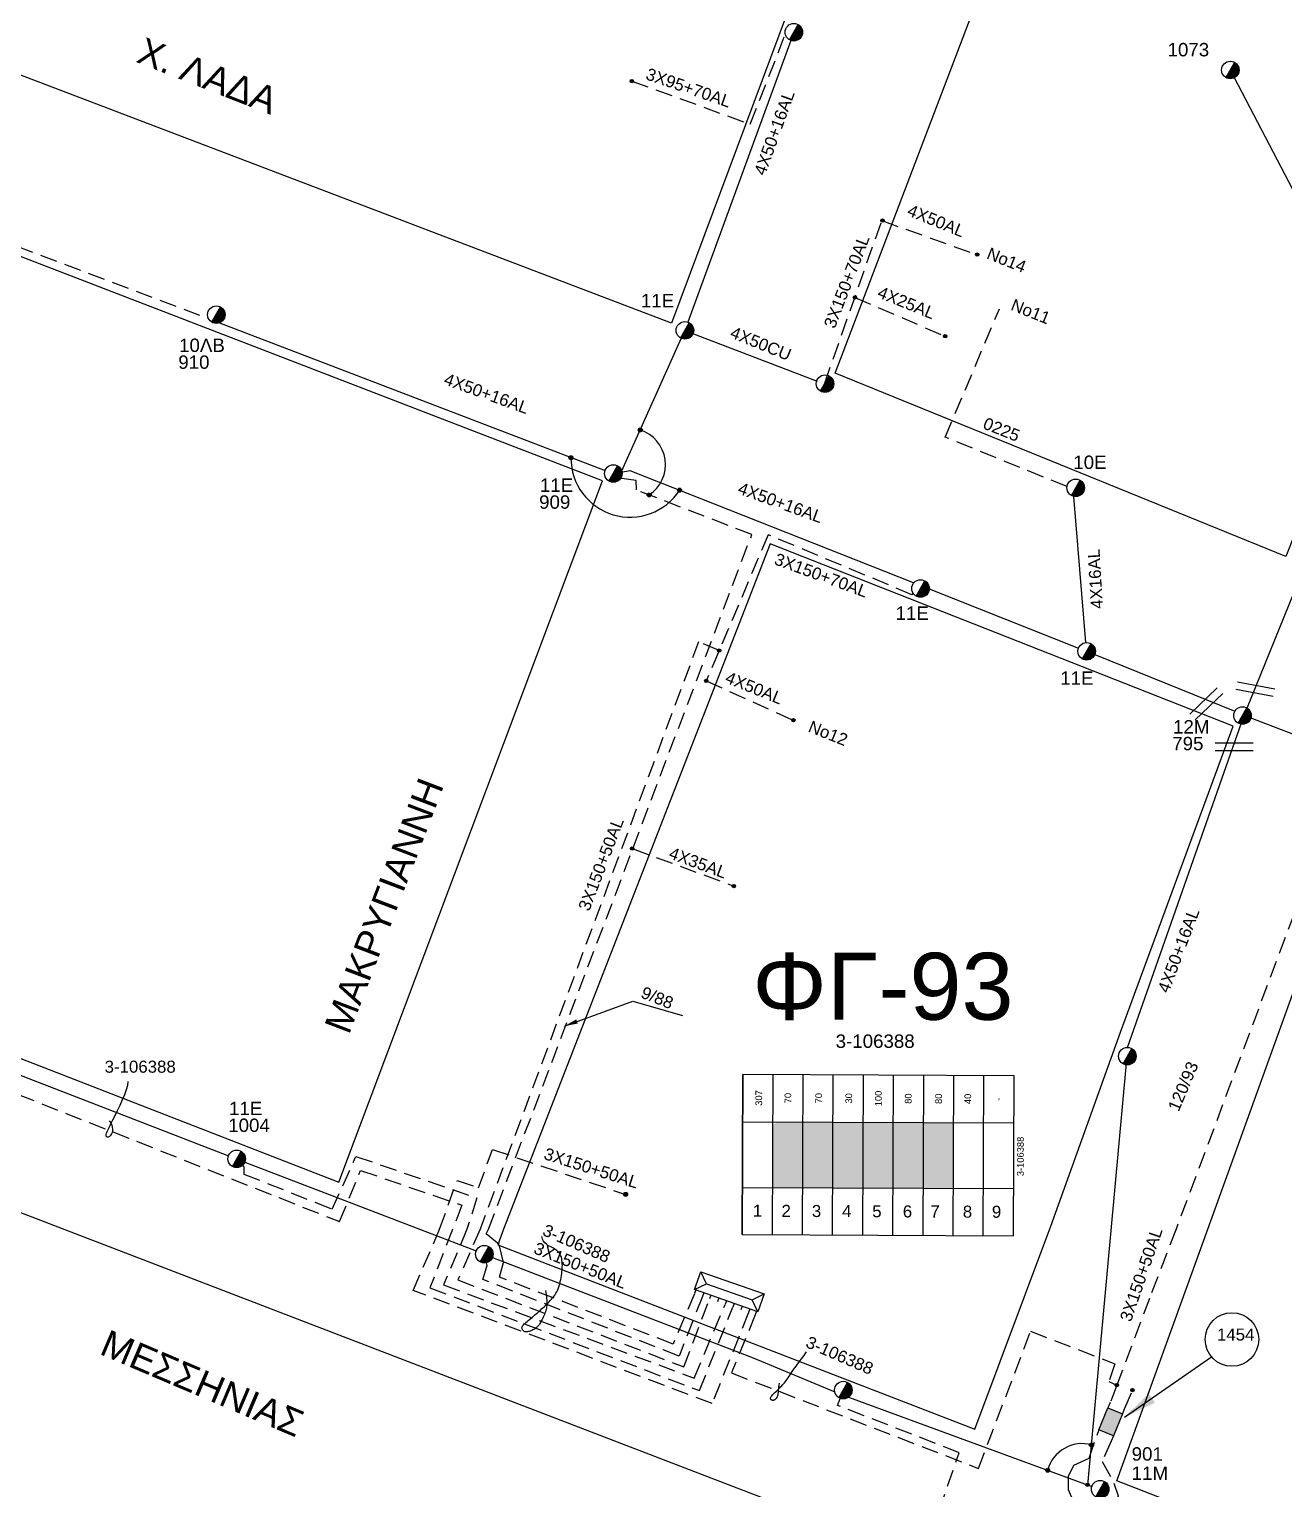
# Model space of a CAD drawing. Header units: millimetres. Extents: x 751 to 1825, y 358 to 872.
# Drawn here: x 1591.4 to 1685.1, y 596.1 to 705.1 of the extents above; entities that cross this region are included whole.
import ezdxf
from ezdxf.enums import TextEntityAlignment as Align

# ---------------------------------------------------------------- set-up
doc = ezdxf.new("R2010")
doc.units = ezdxf.units.MM
doc.linetypes.add('DASHED', pattern=[19.05, 12.7, -6.35])
for name, color, linetype in [('Link Box 4 Διευθύνσεων', 7, 'Continuous'), ('Άγνωστα', 7, 'Continuous'), ('Ασφαλειοκιβώτια Χ.Τ 9 αναχωρήσεων', 7, 'Continuous'), ('Γέφυρες Εναέριου Δικτύου', 7, 'Continuous'), ('Γυμνά εναέρια ΧΤ (3Φ)   4x35AL', 7, 'Continuous'), ('Γυμνά εναέρια ΧΤ (3Φ)   4x50AL', 7, 'Continuous'), ('Γυμνά εναέρια ΧΤ και ΦΟΠ (3Φ)   4x50+16AL', 7, 'Continuous'), ('Επιγραφές - Σχήματα', 7, 'Continuous'), ('Καλώδια ΧΤ   3x150+50AL', 7, 'DASHED'), ('Καλώδια ΧΤ   3x150+70AL', 7, 'DASHED'), ('Καλώδια ΧΤ   3x150AL+50XLPE', 7, 'DASHED'), ('Στύλος ΦΜ', 7, 'Continuous'), ('Στύλος ΦΜ @ 1', 7, 'Continuous'), ('Συνδέσεις', 7, 'Continuous'), ('Τομή', 7, 'Continuous'), ('Υποσταθμός πόλεως', 7, 'Continuous'), ('Υπόβαθρο ΔΕΗ', 7, 'Continuous'), ('Υπόγεια Καλώδια Δικτύου ΧΤ   .15', 7, 'DASHED'), ('Υπόγεια καλώδια Δικτύου ΧΤ και Παρ. ΧΤ - 3X150+70 AL', 7, 'DASHED'), ('Υπόγεια καλώδια Παροχών ΧΤ   4x16AL', 7, 'DASHED'), ('Υπόγεια καλώδια Παροχών ΧΤ   4x50AL', 7, 'DASHED')]:
    doc.layers.add(name, color=color, linetype=linetype)
doc.styles.get("Standard").update_dxf_attribs({"font": 'arial.ttf'})
doc.linetypes.add('SYN_LINE', pattern='A,0.5,-0.0001,["/\\/\\/\\/",Standard,S=0.1,R=0,X=0,Y=-0.05],-0.25', length=0.7501)
doc.dimstyles.new('ISO-25', dxfattribs={"dimtxt": 2.5, "dimasz": 2.5, "dimexe": 1.25, "dimexo": 0.625, "dimtad": 1, "dimtxsty": 'Standard', "dimcen": 2.5, "dimadec": 0, "dimazin": 0, "dimtfac": 1, "dimtmove": 0, "dimatfit": 3, "dimfxl": 1, "dimarcsym": 0})

# ---------------------------------------------------------------- blocks, each defined once
blk = doc.blocks.new('ΥΠΑΡΧΩΝ ΤΣΙΜΕΝΤΕΝΙΟΣ ΣΤΥΛΟΣ')
at = {"layer": 'Στύλος ΦΜ'}
blk.add_hatch(color=256, dxfattribs=at).paths.add_polyline_path([(-1.29, -2.28, 0.574793), (2.62, 0, 0.268822), (1.3, 2.27)])
blk.add_line((-1.29, -2.28), (1.3, 2.27), dxfattribs=at)
blk.add_circle((0, 0), 2.62, dxfattribs=at)
at = {"layer": 'Στύλος ΦΜ', "flags": 4}
for tag, p in [('ΑΡΙΘΜΟΣ', (-4.68, 8.05)), ('ΤΥΠΟΣ', (-4.91, 3.03))]:
    blk.add_attdef(tag, p, '', height=4, dxfattribs=at)
blk = doc.blocks.new('_ΣΥΝΔΕΣΗ')
at = {"layer": 'Συνδέσεις', "linetype": 'SYN_LINE', "ltscale": 40}
blk.add_hatch(color=256, dxfattribs=at).paths.add_polyline_path([(0.5, -0.01, 1), (-0.5, -0.01, 1)])
at = {"layer": 'Συνδέσεις'}
blk.add_circle((0, -0.01), 0.5, dxfattribs=at)
blk = doc.blocks.new('ΤΟΜΗ')
at = {"layer": 'Τομή', "ltscale": 40}
for p, q in [((-5.68, 0), (5.68, 0)), ((5.68, -2.33), (-5.68, -2.33))]:
    blk.add_line(p, q, dxfattribs=at)
blk = doc.blocks.new('LINK BOX 4 ΑΝΑΧΩΡΗΣΕΩΝ')
at = {"layer": 'Link Box 4 Διευθύνσεων', "ltscale": 40}
blk.add_hatch(color=256, dxfattribs=at).paths.add_polyline_path([(-3.54, 0), (-3.54, -4.67), (3.54, -4.67), (3.54, 0)])
for p, q in [((-3.54, 0), (-5.33, 0)), ((5.33, 0), (3.54, 0)), ((-3.54, -4.67), (-5.33, -4.67)), ((5.33, -4.67), (3.54, -4.67))]:
    blk.add_line(p, q, dxfattribs=at)
blk.add_lwpolyline([(-3.54, -4.67), (-3.54, 0), (3.54, 0), (3.54, -4.67)], close=True, dxfattribs=at)
blk = doc.blocks.new('ΑΣΦΑΛΕΙΟΚΙΒΩΤΙΟ ΥΠΟΣΤΑΘΜΟΥ 9 ΑΝΑΧΩΡΗΣΕΩΝ')
at = {"layer": 'Ασφαλειοκιβώτια Χ.Τ 9 αναχωρήσεων', "ltscale": 40}
for p, q in [((-23.8, 40.36), (24.02, 40.36)), ((-9.72, 40.36), (-9.72, -40.64)), ((9.94, 40.36), (9.94, -40.64)), ((-23.8, 31.36), (24.02, 31.36)), ((-23.8, 22.36), (24.02, 22.36)), ((-23.8, 13.36), (24.02, 13.36)), ((-23.8, 4.36), (24.02, 4.36)), ((-23.8, -4.64), (24.02, -4.64)), ((-23.8, -13.64), (24.02, -13.64)), ((-23.8, -22.64), (24.02, -22.64)), ((-23.8, -31.64), (24.02, -31.64))]:
    blk.add_line(p, q, dxfattribs=at)
at = {"layer": 'Ασφαλειοκιβώτια Χ.Τ 9 αναχωρήσεων'}
blk.add_lwpolyline([(-23.8, -40.64), (24.02, -40.64), (24.02, 40.36), (-23.8, 40.36)], close=True, dxfattribs=at)
for s, p in [('1', (-18.45, 37.24)), ('2', (-18.45, 28.67)), ('3', (-18.45, 19.6)), ('4', (-18.45, 10.58)), ('5', (-18.45, 1.57)), ('6', (-18.45, -7.57)), ('7', (-18.45, -15.81)), ('8', (-18.45, -25.5)), ('9', (-18.45, -34.19))]:
    blk.add_text(s, height=3.6, rotation=270, dxfattribs=at).set_placement(p)
at = {"layer": 'Ασφαλειοκιβώτια Χ.Τ 9 αναχωρήσεων', "ltscale": 40}
for tag, height, p in [('ΟΝΟΜΑ', 5, (-0.16, 44.31)), ('ΚΕΙΜΕΝΟ 1', 2, (17.06, 35.59)), ('ΚΕΙΜΕΝΟ 2', 2, (17.06, 26.88)), ('ΚΕΙΜΕΝΟ 3', 2, (17.06, 17.69)), ('ΚΕΙΜΕΝΟ 4', 2, (17.06, 8.71)), ('ΚΕΙΜΕΝΟ 5', 2, (17.06, -0.13)), ('ΚΕΙΜΕΝΟ 6', 2, (17.06, -9.05)), ('ΚΕΙΜΕΝΟ 7', 2, (17.06, -18.13)), ('ΚΕΙΜΕΝΟ 8', 2, (17.06, -26.85)), ('ΚΕΙΜΕΝΟ 9', 2, (17.06, -35.99)), ('ΣΧ', 2, (-0.1, -42.64))]:
    blk.add_attdef(tag, text='', height=height, dxfattribs=at).set_placement(p, align=Align.MIDDLE_CENTER)
blk = doc.blocks.new('ΥΠΟΣΤΑΘΜΟΣ ΠΟΛΕΩΣ 9 ΑΝΑΧΩΡΗΣΕΩΝ')
at = {"layer": 'Υποσταθμός πόλεως', "ltscale": 40}
for p, q in [((-9.63, -2.82), (-9.63, -4)), ((-7.12, -2.82), (-7.12, -4)), ((-4.84, -2.82), (-4.84, -4)), ((-2.36, -2.82), (-2.36, -4)), ((0.09, -2.82), (0.09, -4)), ((2.55, -2.82), (2.55, -4)), ((5.02, -2.82), (5.02, -4)), ((7.48, -2.82), (7.48, -4)), ((9.61, -2.82), (9.61, -4))]:
    blk.add_line(p, q, dxfattribs=at)
blk.add_lwpolyline([(-10.02, 2.82), (10.02, 2.82), (10.02, -2.82), (-10.02, -2.82)], close=True, dxfattribs=at)
for points in [[(-7.21, 0), (-10.02, 2.82)], [(-10.02, -2.82), (-7.21, 0)], [(-7.21, 0), (7.21, 0)], [(7.21, 0), (10.02, 2.82)], [(10.02, -2.82), (7.21, 0)]]:
    blk.add_lwpolyline(points, dxfattribs=at)
at = {"layer": 'Υποσταθμός πόλεως', "linetype": 'SYN_LINE', "ltscale": 40, "flags": 1}
for tag, p in [('ΜΕΤΑΣΧΗΜΑΤΙΣΜΟΣ', (10.79, 1.71)), ('ΙΣΧΥΣ', (10.77, -1.08)), ('ΑΡΙΘΜΟΣ', (10.89, -3.8))]:
    blk.add_attdef(tag, p, '', height=1.8, dxfattribs=at)

msp = doc.modelspace()

# ---------------------------------------------------------------- hatches: boundary and pattern name
at = {"layer": 'Ασφαλειοκιβώτια Χ.Τ 9 αναχωρήσεων', "ltscale": 0.1}
for color, points in [(6, [(1646.93, 622.81), (1646.92, 618.62), (1649.17, 618.61), (1649.18, 621.99)]), (6, [(1647.24, 623.53, -0.139884), (1646.94, 623.34), (1646.93, 622.81), (1649.18, 621.99), (1649.19, 623.52)]), (5, [(1651.44, 623.51), (1649.19, 623.52), (1649.17, 618.61), (1651.42, 618.6)]), (30, [(1653.69, 623.5), (1651.44, 623.51), (1651.42, 618.6), (1653.67, 618.59)]), (85, [(1653.67, 618.59), (1655.92, 618.58), (1655.94, 623.49), (1653.69, 623.5)]), (1, [(1655.94, 623.49), (1655.92, 618.58), (1658.17, 618.57), (1658.19, 623.49)]), (173, [(1658.17, 618.57), (1660.42, 618.56), (1660.44, 623.48), (1658.19, 623.49)])]:
    msp.add_hatch(color=color, dxfattribs=at).paths.add_polyline_path(points)

# ---------------------------------------------------------------- linework, layer by layer
at = {"layer": 'Άγνωστα', "color": 85, "linetype": 'DASHED', "ltscale": 0.1}
for points in [[(1636.4, 701.27), (1645.25, 698.06), (1647.87, 704.76)], [(1650.81, 678.71), (1655.08, 690.85)], [(1655.08, 690.85), (1662.25, 688.28)], [(1653.06, 685.11), (1659.81, 682.21)], [(1672.21, 599.68), (1671.54, 598.16), (1672.41, 596.56), (1672.73, 595.61), (1672.43, 594.56), (1695.66, 585.54), (1696.46, 586.69), (1697.12, 586.45)]]:
    msp.add_lwpolyline(points, dxfattribs=at)
at = {"layer": 'Άγνωστα', "color": 27, "ltscale": 0.1}
msp.add_lwpolyline([(1692.5, 680.31), (1681.11, 702.1)], dxfattribs=at)
at = {"layer": 'Άγνωστα', "color": 85, "linetype": 'Continuous', "ltscale": 0.1}
msp.add_lwpolyline([(1640.37, 682.65), (1650.24, 678.87)], dxfattribs=at)
at = {"layer": 'Άγνωστα', "color": 87, "linetype": 'DASHED', "ltscale": 0.1}
msp.add_lwpolyline([(1673.22, 602.14), (1673.8, 603.49)], dxfattribs=at)
at = {"layer": 'Γέφυρες Εναέριου Δικτύου', "ltscale": 0.1}
for centre, radius, start, end in [((1636.21, 672.63), 2.71, 303.2642, 72.4577), ((1636.27, 673.11), 4.41, 179.6108, 327.1461), ((1670.05, 596.82), 2.68, 74.9217, 164.8541)]:
    msp.add_arc(centre, radius, start, end, dxfattribs=at)
at = {"layer": 'Γυμνά εναέρια ΧΤ (3Φ)   4x35AL', "color": 85, "linetype": 'DASHED', "ltscale": 0.1}
msp.add_lwpolyline([(1636.43, 643.95), (1644.03, 641.15)], dxfattribs=at)
at = {"layer": 'Γυμνά εναέρια ΧΤ (3Φ)   4x50AL', "color": 27, "ltscale": 0.1}
msp.add_lwpolyline([(1692.4, 679.21), (1682.31, 654.37)], dxfattribs=at)
at = {"layer": 'Γυμνά εναέρια ΧΤ (3Φ)   4x50AL', "color": 5, "ltscale": 0.1}
for points in [[(1579.06, 631.53), (1606.28, 621)], [(1607.5, 620.53), (1624.78, 613.89)]]:
    msp.add_lwpolyline(points, dxfattribs=at)
at = {"layer": 'Γυμνά εναέρια ΧΤ και ΦΟΠ (3Φ)   4x50+16AL', "color": 85, "ltscale": 0.1}
for points in [[(1648.28, 704.31), (1640.6, 683.27)], [(1640.1, 682.06), (1635.52, 671.85)]]:
    msp.add_lwpolyline(points, dxfattribs=at)
at = {"layer": 'Γυμνά εναέρια ΧΤ και ΦΟΠ (3Φ)   4x50+16AL', "color": 30, "ltscale": 0.1}
for points in [[(1605.6, 683.22), (1634.41, 672.19)], [(1635.61, 672.06), (1636.25, 672.19), (1657.42, 663.83), (1657.48, 663.8)], [(1658.62, 663.35), (1669.77, 658.92)], [(1670.98, 658.44), (1681.45, 654.2)]]:
    msp.add_lwpolyline(points, dxfattribs=at)
at = {"layer": 'Γυμνά εναέρια ΧΤ και ΦΟΠ (3Φ)   4x50+16AL', "color": 1, "ltscale": 0.1}
for points in [[(1673.42, 629.1), (1681.94, 653.33)], [(1670.47, 596.41), (1673.35, 627.93)]]:
    msp.add_lwpolyline(points, dxfattribs=at)
at = {"layer": 'Επιγραφές - Σχήματα', "ltscale": 0.1}
for points in [[(1597.37, 623.61), (1597.48, 623.45), (1597.56, 623.29), (1597.6, 623.14), (1597.61, 622.99), (1597.61, 622.86), (1597.58, 622.74), (1597.54, 622.64), (1597.49, 622.56), (1597.44, 622.49), (1597.39, 622.44), (1597.33, 622.41), (1597.28, 622.39), (1597.23, 622.39), (1597.19, 622.41), (1597.16, 622.43), (1597.15, 622.47), (1597.14, 622.53), (1597.15, 622.6), (1597.18, 622.69), (1597.23, 622.81), (1597.29, 622.96), (1597.38, 623.16), (1597.5, 623.39), (1597.64, 623.68), (1597.81, 624.02), (1597.99, 624.39), (1598.18, 624.79), (1598.37, 625.2), (1598.53, 625.59), (1598.66, 625.96), (1598.75, 626.28), (1598.78, 626.54)], [(1629.97, 610.93), (1630.01, 610.64), (1630.04, 610.4), (1630.06, 610.18), (1630.06, 610), (1630.06, 609.84), (1630.04, 609.7), (1630.02, 609.57), (1629.99, 609.46), (1629.96, 609.35), (1629.92, 609.24), (1629.88, 609.14), (1629.84, 609.04), (1629.79, 608.95), (1629.75, 608.86), (1629.7, 608.78), (1629.66, 608.69), (1629.62, 608.62), (1629.58, 608.55), (1629.54, 608.48), (1629.5, 608.41), (1629.45, 608.35), (1629.41, 608.3), (1629.36, 608.24), (1629.31, 608.19), (1629.25, 608.14), (1629.19, 608.1), (1629.13, 608.06), (1629.07, 608.02), (1629, 607.99), (1628.93, 607.96), (1628.87, 607.93), (1628.8, 607.9), (1628.74, 607.88), (1628.68, 607.87), (1628.62, 607.85), (1628.57, 607.85), (1628.51, 607.84), (1628.46, 607.85), (1628.42, 607.86), (1628.37, 607.88), (1628.33, 607.91), (1628.29, 607.94), (1628.26, 607.98), (1628.23, 608.02), (1628.21, 608.07), (1628.2, 608.12), (1628.2, 608.17), (1628.21, 608.23), (1628.23, 608.28), (1628.27, 608.33), (1628.31, 608.38), (1628.36, 608.44), (1628.43, 608.49), (1628.5, 608.56), (1628.58, 608.62), (1628.67, 608.69), (1628.76, 608.77), (1628.86, 608.85), (1628.96, 608.93), (1629.06, 609.02), (1629.17, 609.11), (1629.27, 609.2), (1629.38, 609.3), (1629.48, 609.39), (1629.58, 609.47), (1629.67, 609.56), (1629.77, 609.65), (1629.86, 609.73), (1629.95, 609.82), (1630.04, 609.91), (1630.13, 610), (1630.22, 610.09), (1630.31, 610.18), (1630.4, 610.28), (1630.49, 610.38), (1630.57, 610.49), (1630.66, 610.6), (1630.73, 610.73), (1630.8, 610.85), (1630.87, 610.99), (1630.93, 611.13), (1630.98, 611.28), (1631.02, 611.44), (1631.06, 611.6), (1631.1, 611.75), (1631.13, 611.91), (1631.15, 612.06), (1631.17, 612.2), (1631.19, 612.34), (1631.2, 612.47), (1631.21, 612.59), (1631.21, 612.7), (1631.22, 612.81), (1631.21, 612.91), (1631.21, 613), (1631.2, 613.09), (1631.19, 613.18), (1631.18, 613.26), (1631.17, 613.34), (1631.15, 613.41), (1631.12, 613.48), (1631.09, 613.55), (1631.06, 613.62), (1631.02, 613.69), (1630.97, 613.75), (1630.92, 613.81), (1630.86, 613.87), (1630.8, 613.92), (1630.73, 613.98), (1630.65, 614.03), (1630.56, 614.09), (1630.46, 614.14), (1630.35, 614.19), (1630.24, 614.24), (1630.13, 614.31), (1630.02, 614.39), (1629.92, 614.49), (1629.82, 614.62), (1629.74, 614.78), (1629.68, 614.97)], [(1647.41, 604.02), (1647.39, 603.86), (1647.37, 603.72), (1647.35, 603.6), (1647.34, 603.49), (1647.33, 603.39), (1647.33, 603.31), (1647.32, 603.24), (1647.31, 603.18), (1647.3, 603.12), (1647.29, 603.07), (1647.27, 603.02), (1647.26, 602.98), (1647.24, 602.94), (1647.22, 602.91), (1647.2, 602.88), (1647.18, 602.86), (1647.16, 602.83), (1647.14, 602.81), (1647.12, 602.79), (1647.09, 602.78), (1647.07, 602.76), (1647.05, 602.75), (1647.02, 602.75), (1646.99, 602.74), (1646.97, 602.73), (1646.94, 602.73), (1646.91, 602.73), (1646.89, 602.74), (1646.86, 602.75), (1646.84, 602.76), (1646.82, 602.77), (1646.8, 602.79), (1646.78, 602.81), (1646.77, 602.83), (1646.77, 602.86), (1646.77, 602.89), (1646.77, 602.93), (1646.79, 602.97), (1646.82, 603.02), (1646.86, 603.08), (1646.91, 603.14), (1646.97, 603.2), (1647.04, 603.28), (1647.12, 603.35), (1647.2, 603.43), (1647.28, 603.5), (1647.36, 603.58), (1647.45, 603.66), (1647.52, 603.74), (1647.6, 603.81), (1647.67, 603.89), (1647.74, 603.97), (1647.81, 604.05), (1647.88, 604.13), (1647.94, 604.22), (1648.01, 604.32), (1648.08, 604.42), (1648.16, 604.53), (1648.23, 604.65), (1648.31, 604.77), (1648.39, 604.9), (1648.48, 605.03), (1648.57, 605.16), (1648.67, 605.29), (1648.77, 605.43), (1648.87, 605.56), (1648.98, 605.7), (1649.08, 605.83), (1649.18, 605.96), (1649.28, 606.09), (1649.36, 606.22), (1649.44, 606.35)]]:
    msp.add_lwpolyline(points, dxfattribs=at)
msp.add_circle((1681.23, 607.28), 2, dxfattribs=at)
at = {"layer": 'Καλώδια ΧΤ   3x150+50AL', "color": 85, "linetype": 'DASHED', "ltscale": 0.1}
msp.add_lwpolyline([(1641.09, 610.7), (1639.49, 606.94), (1626.51, 611.94), (1626.82, 613.04), (1626.49, 614.37), (1625.53, 615.18), (1625.7, 615.51), (1645.37, 667.4), (1636.75, 670.73), (1636.73, 671.45), (1635.43, 671.62)], dxfattribs=at)
at = {"layer": 'Καλώδια ΧΤ   3x150+50AL', "color": 30, "linetype": 'DASHED', "ltscale": 0.1}
msp.add_lwpolyline([(1642.93, 658.74), (1641.39, 659.39), (1625.07, 615.51), (1623.42, 611.73), (1640.28, 605.23), (1642.22, 610.31)], dxfattribs=at)
at = {"layer": 'Καλώδια ΧΤ   3x150+50AL', "color": 173, "linetype": 'Continuous', "ltscale": 0.1}
msp.add_lwpolyline([(1682.24, 653.87), (1719.68, 639.51)], dxfattribs=at)
at = {"layer": 'Καλώδια ΧΤ   3x150+50AL', "color": 6, "linetype": 'DASHED', "ltscale": 0.1}
msp.add_lwpolyline([(1569.98, 635.89), (1569.46, 635.08), (1570.36, 633.89), (1571.08, 633.3), (1614.58, 616.08), (1616.15, 619.91), (1623.72, 617.3), (1623.01, 615.49), (1621.32, 611.14), (1641.45, 603.46), (1643.96, 609.69)], dxfattribs=at)
at = {"layer": 'Καλώδια ΧΤ   3x150+50AL', "color": 7, "linetype": 'DASHED', "ltscale": 0.1}
msp.add_lwpolyline([(1645.13, 609.29), (1642.4, 602.51), (1620.08, 610.93), (1622.05, 615.51), (1623.36, 619.16), (1624.95, 618.61), (1626.01, 621.47), (1635.94, 618.11)], dxfattribs=at)
at = {"layer": 'Καλώδια ΧΤ   3x150+50AL', "color": 5, "linetype": 'DASHED', "ltscale": 0.1}
msp.add_lwpolyline([(1607, 620.42), (1607.43, 620.2), (1607.42, 619.64), (1614.03, 617.02), (1615.8, 620.95), (1624.84, 617.85), (1624.09, 615.51), (1622.34, 611.35), (1641.06, 604.4), (1643.38, 609.9)], dxfattribs=at)
at = {"layer": 'Καλώδια ΧΤ   3x150+50AL', "color": 1, "linetype": 'DASHED', "ltscale": 0.1}
msp.add_lwpolyline([(1641.68, 610.49), (1639.93, 606.04), (1625.28, 611.76), (1625.6, 612.81), (1625.54, 613.01)], dxfattribs=at)
at = {"layer": 'Καλώδια ΧΤ   3x150+50AL', "color": 1, "linetype": 'Continuous', "ltscale": 0.1}
for points in [[(1626, 613.4), (1645.46, 605.9), (1651.56, 603.38)], [(1652.6, 602.97), (1670.77, 596.3)]]:
    msp.add_lwpolyline(points, dxfattribs=at)
at = {"layer": 'Καλώδια ΧΤ   3x150+50AL', "color": 173, "linetype": 'DASHED', "ltscale": 0.1}
msp.add_lwpolyline([(1645.63, 609.11), (1643.84, 604.78), (1662.3, 597.65), (1666.19, 607.89), (1672.49, 605.47), (1672.03, 604.14), (1672.63, 603.87)], dxfattribs=at)
at = {"layer": 'Καλώδια ΧΤ   3x150+70AL', "color": 85, "linetype": 'DASHED', "ltscale": 0.1}
msp.add_lwpolyline([(1663.16, 579.49), (1663.33, 579.97), (1666.58, 588.58), (1667.35, 590.78), (1669.42, 595.14), (1669.03, 596.04), (1669.03, 597.07), (1669.43, 597.89), (1670.56, 598.41), (1671.13, 600.12)], dxfattribs=at)
at = {"layer": 'Καλώδια ΧΤ   3x150AL+50XLPE', "color": 173, "linetype": 'DASHED', "ltscale": 0.1}
msp.add_lwpolyline([(1704.34, 644.15, -0.466334), (1703.32, 644.76), (1689.87, 649.79), (1677.06, 615.51), (1675.06, 610.35), (1672.63, 603.87), (1672.14, 602.59)], format="xyb", dxfattribs=at)
at = {"layer": 'Καλώδια ΧΤ   3x150AL+50XLPE', "color": 2, "linetype": 'DASHED', "ltscale": 0.1}
msp.add_lwpolyline([(1651.53, 573.15), (1657.46, 589.13), (1660.86, 598.82), (1651.77, 602.36), (1651.97, 602.88)], dxfattribs=at)
at = {"layer": 'Υπόβαθρο ΔΕΗ', "ltscale": 0.1}
for points in [[(1639.38, 683.18), (1579.36, 706.05), (1598.29, 757.1), (1658.43, 734.34), (1639.38, 683.18)], [(1670.7, 729.67), (1705.43, 716.57), (1685.25, 665.76), (1651.59, 679.45), (1670.71, 729.67)], [(1614.52, 619.04), (1634.21, 671.42), (1574.32, 694.5), (1555.46, 641.98), (1614.52, 619.04)], [(1717.99, 579.02), (1672.64, 596.72), (1679.43, 615.51), (1691.31, 648.44)]]:
    msp.add_lwpolyline(points, dxfattribs=at)
for points in [[(1626.81, 615.51), (1626.4, 614.35), (1662.02, 600.59), (1667.7, 615.75), (1672.91, 630.24), (1681.33, 653.09), (1646.74, 666.72)], [(1551.74, 631.75), (1656.95, 591.32), (1639.81, 542.94), (1618.11, 550.97), (1595.1, 559.76), (1539.21, 580.56), (1534.07, 582.56), (1551.74, 631.75)]]:
    msp.add_lwpolyline(points, close=True, dxfattribs=at)
at = {"layer": 'Υπόγεια Καλώδια Δικτύου ΧΤ   .15', "color": 30, "linetype": 'DASHED', "ltscale": 0.1}
msp.add_lwpolyline([(1574.43, 695.02), (1604.79, 683.53)], dxfattribs=at)
at = {"layer": 'Υπόγεια καλώδια Δικτύου ΧΤ και Παρ. ΧΤ - 3X150+70 AL', "color": 30, "linetype": 'DASHED', "ltscale": 0.1}
msp.add_lwpolyline([(1657.41, 663.04), (1657.33, 662.91), (1646.59, 667.39), (1641.97, 656.47)], dxfattribs=at)
at = {"layer": 'Υπόγεια καλώδια Παροχών ΧΤ   4x16AL', "color": 30, "linetype": 'DASHED', "ltscale": 0.1}
msp.add_lwpolyline([(1668.91, 670.98), (1659.82, 674.68), (1663.86, 684.27)], dxfattribs=at)
at = {"layer": 'Υπόγεια καλώδια Παροχών ΧΤ   4x16AL', "color": 30, "linetype": 'Continuous', "ltscale": 0.1}
msp.add_lwpolyline([(1670.32, 659.33), (1669.41, 670.25)], dxfattribs=at)
at = {"layer": 'Υπόγεια καλώδια Παροχών ΧΤ   4x50AL', "color": 30, "linetype": 'DASHED', "ltscale": 0.1}
msp.add_lwpolyline([(1641.97, 656.47), (1648.48, 653.53)], dxfattribs=at)

# ---------------------------------------------------------------- block references
at = {"layer": 'Link Box 4 Διευθύνσεων', "ltscale": 0.1, "xscale": 0.250000000000049, "yscale": 0.250000000000049, "zscale": 0.250000000000049, "rotation": 67.76415455864495}
msp.add_blockref('LINK BOX 4 ΑΝΑΧΩΡΗΣΕΩΝ', (1671.63, 601.35), dxfattribs=at)
at = {"layer": 'Ασφαλειοκιβώτια Χ.Τ 9 αναχωρήσεων', "ltscale": 0.1}
ref = msp.add_blockref('ΑΣΦΑΛΕΙΟΚΙΒΩΤΙΟ ΥΠΟΣΤΑΘΜΟΥ 9 ΑΝΑΧΩΡΗΣΕΩΝ', (1654.77, 621.02), dxfattribs=dict(at, xscale=0.2500000000000043, yscale=0.2500000000000043, zscale=0.2500000000000043, rotation=89.76623769583608))
ref.add_attrib('ΣΧ', '3-106388', dxfattribs={"ltscale": 40, "height": 0.5, "rotation": 89.7662}).set_placement((1665.43, 620.95), align=Align.MIDDLE_CENTER)
ref.add_attrib('ΚΕΙΜΕΝΟ 2', '70', dxfattribs={"ltscale": 40, "height": 0.5, "rotation": 89.7662}).set_placement((1648.06, 625.31), align=Align.MIDDLE_CENTER)
ref.add_attrib('ΚΕΙΜΕΝΟ 1', '307', dxfattribs={"ltscale": 40, "height": 0.5, "rotation": 89.7662}).set_placement((1645.89, 625.32), align=Align.MIDDLE_CENTER)
ref.add_attrib('ΚΕΙΜΕΝΟ 3', '70', dxfattribs={"ltscale": 40, "height": 0.5, "rotation": 89.7662}).set_placement((1650.36, 625.3), align=Align.MIDDLE_CENTER)
ref.add_attrib('ΚΕΙΜΕΝΟ 4', '30', dxfattribs={"ltscale": 40, "height": 0.5, "rotation": 89.7662}).set_placement((1652.61, 625.29), align=Align.MIDDLE_CENTER)
ref.add_attrib('ΚΕΙΜΕΝΟ 5', '100', dxfattribs={"ltscale": 40, "height": 0.5, "rotation": 89.7662}).set_placement((1654.82, 625.28), align=Align.MIDDLE_CENTER)
ref.add_attrib('ΚΕΙΜΕΝΟ 6', '80', dxfattribs={"ltscale": 40, "height": 0.5, "rotation": 89.7662}).set_placement((1657.05, 625.27), align=Align.MIDDLE_CENTER)
ref.add_attrib('ΚΕΙΜΕΝΟ 7', '80', dxfattribs={"ltscale": 40, "height": 0.5, "rotation": 89.7662}).set_placement((1659.32, 625.26), align=Align.MIDDLE_CENTER)
ref.add_attrib('ΚΕΙΜΕΝΟ 8', '40', dxfattribs={"ltscale": 40, "height": 0.5, "rotation": 89.7662}).set_placement((1661.5, 625.25), align=Align.MIDDLE_CENTER)
ref.add_attrib('ΚΕΙΜΕΝΟ 9', '-', dxfattribs={"ltscale": 40, "height": 0.5, "rotation": 89.7662}).set_placement((1663.78, 625.24), align=Align.MIDDLE_CENTER)
at = {"layer": 'Στύλος ΦΜ @ 1', "ltscale": 0.1}
ref = msp.add_blockref('ΥΠΑΡΧΩΝ ΤΣΙΜΕΝΤΕΝΙΟΣ ΣΤΥΛΟΣ', (1648.51, 704.92), dxfattribs=dict(at, xscale=0.25, yscale=0.25, zscale=0.25))
ref.add_attrib('ΤΥΠΟΣ', '952', (1644.11, 705.77), dxfattribs={"layer": 'Στύλος ΦΜ', "height": 1, "flags": 4})
ref.add_attrib('ΑΡΙΘΜΟΣ', '10E', (1644.17, 707.02), dxfattribs={"layer": 'Στύλος ΦΜ', "height": 1, "flags": 4})
ref = msp.add_blockref('ΥΠΑΡΧΩΝ ΤΣΙΜΕΝΤΕΝΙΟΣ ΣΤΥΛΟΣ', (1681.11, 702.1), dxfattribs=dict(at, xscale=0.25, yscale=0.25, zscale=0.25))
ref.add_attrib('ΤΥΠΟΣ', '1073', (1676.42, 703.12), dxfattribs={"layer": 'Στύλος ΦΜ', "height": 1, "flags": 4})
ref = msp.add_blockref('ΥΠΑΡΧΩΝ ΤΣΙΜΕΝΤΕΝΙΟΣ ΣΤΥΛΟΣ', (1640.37, 682.65), dxfattribs=dict(at, xscale=0.25, yscale=0.25, zscale=0.25))
ref.add_attrib('ΤΥΠΟΣ', '11E', (1637.08, 684.37), dxfattribs={"layer": 'Στύλος ΦΜ', "height": 1, "flags": 4})
ref = msp.add_blockref('ΥΠΑΡΧΩΝ ΤΣΙΜΕΝΤΕΝΙΟΣ ΣΤΥΛΟΣ', (1605.37, 683.83), dxfattribs=dict(at, xscale=0.25, yscale=0.25, zscale=0.25))
ref.add_attrib('ΤΥΠΟΣ', '910', (1602.53, 679.78), dxfattribs={"layer": 'Στύλος ΦΜ', "height": 1, "flags": 4})
ref.add_attrib('ΑΡΙΘΜΟΣ', '10ΛB', (1602.59, 681.04), dxfattribs={"layer": 'Στύλος ΦΜ', "height": 1, "flags": 4})
at = {"layer": 'Στύλος ΦΜ @ 1', "ltscale": 0.1, "xscale": 0.25, "yscale": 0.25, "zscale": 0.25}
for p in [(1650.83, 678.67), (1673.42, 628.44), (1625.39, 613.65), (1652.2, 603.5)]:
    msp.add_blockref('ΥΠΑΡΧΩΝ ΤΣΙΜΕΝΤΕΝΙΟΣ ΣΤΥΛΟΣ', p, dxfattribs=at)
at = {"layer": 'Στύλος ΦΜ @ 1', "ltscale": 0.1}
ref = msp.add_blockref('ΥΠΑΡΧΩΝ ΤΣΙΜΕΝΤΕΝΙΟΣ ΣΤΥΛΟΣ', (1669.56, 670.89), dxfattribs=dict(at, xscale=0.25, yscale=0.25, zscale=0.25))
ref.add_attrib('ΤΥΠΟΣ', '10E', (1669.38, 672.3), dxfattribs={"layer": 'Στύλος ΦΜ', "height": 1, "flags": 4})
ref = msp.add_blockref('ΥΠΑΡΧΩΝ ΤΣΙΜΕΝΤΕΝΙΟΣ ΣΤΥΛΟΣ', (1635.02, 671.96), dxfattribs=dict(at, xscale=0.25, yscale=0.25, zscale=0.25))
ref.add_attrib('ΤΥΠΟΣ', '909', (1629.48, 669.33), dxfattribs={"layer": 'Στύλος ΦΜ', "height": 1, "flags": 4})
ref.add_attrib('ΑΡΙΘΜΟΣ', '11E', (1629.54, 670.59), dxfattribs={"layer": 'Στύλος ΦΜ', "height": 1, "flags": 4})
ref = msp.add_blockref('ΥΠΑΡΧΩΝ ΤΣΙΜΕΝΤΕΝΙΟΣ ΣΤΥΛΟΣ', (1657.97, 663.37), dxfattribs=dict(at, xscale=0.25, yscale=0.25, zscale=0.25))
ref.add_attrib('ΤΥΠΟΣ', '11E', (1656.1, 661.03), dxfattribs={"layer": 'Στύλος ΦΜ', "height": 1, "flags": 4})
ref = msp.add_blockref('ΥΠΑΡΧΩΝ ΤΣΙΜΕΝΤΕΝΙΟΣ ΣΤΥΛΟΣ', (1670.38, 658.68), dxfattribs=dict(at, xscale=0.25, yscale=0.25, zscale=0.25))
ref.add_attrib('ΤΥΠΟΣ', '11E', (1668.4, 656.18), dxfattribs={"layer": 'Στύλος ΦΜ', "height": 1, "flags": 4})
ref = msp.add_blockref('ΥΠΑΡΧΩΝ ΤΣΙΜΕΝΤΕΝΙΟΣ ΣΤΥΛΟΣ', (1682.02, 653.88), dxfattribs=dict(at, xscale=0.25, yscale=0.25, zscale=0.25))
ref.add_attrib('ΤΥΠΟΣ', '795', (1676.77, 651.29), dxfattribs={"layer": 'Στύλος ΦΜ', "height": 1, "flags": 4})
ref.add_attrib('ΑΡΙΘΜΟΣ', '12M', (1676.83, 652.54), dxfattribs={"layer": 'Στύλος ΦΜ', "height": 1, "flags": 4})
ref = msp.add_blockref('ΥΠΑΡΧΩΝ ΤΣΙΜΕΝΤΕΝΙΟΣ ΣΤΥΛΟΣ', (1606.89, 620.77), dxfattribs=dict(at, xscale=0.25, yscale=0.25, zscale=0.25))
ref.add_attrib('ΤΥΠΟΣ', '1004', (1606.26, 622.78), dxfattribs={"layer": 'Στύλος ΦΜ', "height": 1, "flags": 4})
ref.add_attrib('ΑΡΙΘΜΟΣ', '11E', (1606.32, 624.04), dxfattribs={"layer": 'Στύλος ΦΜ', "height": 1, "flags": 4})
ref = msp.add_blockref('ΥΠΑΡΧΩΝ ΤΣΙΜΕΝΤΕΝΙΟΣ ΣΤΥΛΟΣ', (1671.39, 596.1), dxfattribs=dict(at, xscale=0.25, yscale=0.25, zscale=0.25))
ref.add_attrib('ΤΥΠΟΣ', '901', (1673.74, 598.23), dxfattribs={"layer": 'Στύλος ΦΜ', "height": 1, "flags": 4})
ref.add_attrib('ΑΡΙΘΜΟΣ', '11M', (1673.74, 596.79), dxfattribs={"layer": 'Στύλος ΦΜ', "height": 1, "flags": 4})
at = {"layer": 'Συνδέσεις', "ltscale": 0.1, "xscale": 0.25, "yscale": 0.25, "zscale": 0.25}
for p in [(1636.4, 701.27), (1655.13, 690.85), (1662.21, 688.31), (1653.07, 685.11), (1659.81, 682.22), (1642.93, 658.74), (1641.97, 656.47), (1648.48, 653.53), (1636.43, 643.95), (1644.03, 641.15), (1672.64, 603.88), (1673.8, 603.5), (1670.44, 596.43)]:
    msp.add_blockref('_ΣΥΝΔΕΣΗ', p, dxfattribs=at)
at = {"layer": 'Συνδέσεις', "xscale": 0.3, "yscale": 0.3, "zscale": 0.345700799648589}
for p in [(1637.03, 675.22), (1631.86, 673.14), (1637.7, 670.37), (1639.97, 670.72), (1635.94, 618.12), (1670.74, 599.41), (1667.46, 597.52)]:
    msp.add_blockref('_ΣΥΝΔΕΣΗ', p, dxfattribs=at)
at = {"layer": 'Τομή', "ltscale": 0.1}
for p, xscale, yscale, zscale, rotation in [((1683.03, 656.15), 0.2499999999999498, 0.2499999999999498, 0.2499999999999498, 349.4211575213298), ((1679.11, 654.96), 0.250000000000047, 0.250000000000047, 0.250000000000047, 43.85572891167556)]:
    msp.add_blockref('ΤΟΜΗ', p, dxfattribs=dict(at, xscale=xscale, yscale=yscale, zscale=zscale, rotation=rotation))
at = {"layer": 'Τομή', "ltscale": 0.1, "xscale": 0.25, "yscale": 0.25, "zscale": 0.25}
msp.add_blockref('ΤΟΜΗ', (1681.39, 651.84), dxfattribs=at)
at = {"layer": 'Υποσταθμός πόλεως', "xscale": 0.2500000000000216, "yscale": 0.2500000000000216, "zscale": 0.2500000000000216, "rotation": 340.6696635860321}
msp.add_blockref('ΥΠΟΣΤΑΘΜΟΣ ΠΟΛΕΩΣ 9 ΑΝΑΧΩΡΗΣΕΩΝ', (1643.69, 610.85), dxfattribs=at)

# ---------------------------------------------------------------- texts
at = {"layer": 'Άγνωστα', "color": 7, "ltscale": 0.1, "insert": (1637.67, 702.28), "char_height": 0.9, "width": 84.1859, "attachment_point": 1, "rotation": 341.02}
msp.add_mtext('3X95+70AL', dxfattribs=at)
at = {"layer": 'Γυμνά εναέρια ΧΤ (3Φ)   4x35AL', "color": 7, "ltscale": 0.1, "insert": (1639.41, 644.09), "char_height": 0.9, "width": 84.1859, "attachment_point": 1, "rotation": 339.7182}
msp.add_mtext('4X35AL', dxfattribs=at)
at = {"layer": 'Γυμνά εναέρια ΧΤ και ΦΟΠ (3Φ)   4x50+16AL', "color": 7, "ltscale": 0.1, "char_height": 0.9, "width": 84.1859, "attachment_point": 1}
for insert, rotation in [((1645.5, 694.46), 70.161), ((1622.6, 679.49), 340.0735), ((1644.56, 671.34), 340.0735), ((1675.65, 633.41), 69.3063)]:
    msp.add_mtext('4X50+16AL', dxfattribs=dict(at, insert=insert, rotation=rotation))
at = {"layer": 'Επιγραφές - Σχήματα', "ltscale": 0.1, "char_height": 2, "attachment_point": 5}
for s, insert, rotation in [('Χ. ΛΑΔΑ', (1604.73, 701.67), 338.5738), ('ΜΑΚΡΥΓΙΑΝΝΗ', (1617.9, 639.69), 69.1303), ('ΜΕΣΣΗΝΙΑΣ', (1604.33, 604.01), 336.9787)]:
    msp.add_mtext(s, dxfattribs=dict(at, insert=insert, rotation=rotation))
at = {"layer": 'Επιγραφές - Σχήματα', "color": 7, "ltscale": 0.1, "char_height": 0.9, "width": 84.1859, "attachment_point": 1}
for s, insert, rotation in [('No14', (1663.17, 688.88), 338.2616), ('No11', (1664.97, 685.04), 338.2616), ('0225', (1662.89, 676.19), 338.2616), ('No12', (1649.84, 653.54), 338.2616), ('9/88', (1637.34, 633.68), 338.2616), ('120/93', (1676.42, 624.6), 67.0241)]:
    msp.add_mtext(s, dxfattribs=dict(at, insert=insert, rotation=rotation))
at = {"layer": 'Επιγραφές - Σχήματα', "attachment_point": 1}
for s, insert, char_height, width in [('ΦΓ-93', (1645.4, 636.16), 5, 3.5737), ('3-106388', (1651.63, 630.06), 1, 30.3648)]:
    msp.add_mtext(s, dxfattribs=dict(at, insert=insert, char_height=char_height, width=width))
at = {"layer": 'Επιγραφές - Σχήματα', "ltscale": 0.1, "char_height": 0.9, "width": 8.5591}
for s, insert, attachment_point in [(' 3-106388', (1599.51, 627.65), 5), ('1454', (1680.11, 608.1), 1)]:
    msp.add_mtext(s, dxfattribs=dict(at, insert=insert, attachment_point=attachment_point))
at = {"layer": 'Επιγραφές - Σχήματα', "ltscale": 0.1, "char_height": 0.9, "width": 8.5591, "attachment_point": 1, "rotation": 336.4619}
for insert in [(1630.02, 615.93), (1649.68, 607.57)]:
    msp.add_mtext('3-106388', dxfattribs=dict(at, insert=insert))
at = {"layer": 'Καλώδια ΧΤ   3x150+50AL', "color": 7, "linetype": 'DASHED', "ltscale": 0.1, "char_height": 0.9, "width": 84.1859, "attachment_point": 1}
for insert, rotation in [((1632.38, 639.54), 69.0484), ((1630.04, 621.63), 342.2621), ((1672.83, 608.83), 70.9585), ((1629.34, 614.58), 338.281)]:
    msp.add_mtext('3X150+50AL', dxfattribs=dict(at, insert=insert, rotation=rotation))
at = {"layer": 'Υπόγεια καλώδια Δικτύου ΧΤ και Παρ. ΧΤ - 3X150+70 AL', "color": 7, "linetype": 'DASHED', "ltscale": 0.1, "char_height": 0.9, "width": 84.1859, "attachment_point": 1}
for insert, rotation in [((1650.72, 683.06), 68.9539), ((1647.28, 666.05), 339.7728)]:
    msp.add_mtext('3X150+70AL', dxfattribs=dict(at, insert=insert, rotation=rotation))
at = {"layer": 'Υπόγεια καλώδια Παροχών ΧΤ   4x16AL', "color": 7, "linetype": 'DASHED', "ltscale": 0.1, "insert": (1670.7, 661.83), "char_height": 0.9, "width": 84.1859, "attachment_point": 1, "rotation": 93.3215}
msp.add_mtext('4X16AL', dxfattribs=at)
at = {"layer": 'Υπόγεια καλώδια Παροχών ΧΤ   4x50AL', "color": 7, "linetype": 'DASHED', "ltscale": 0.1, "char_height": 0.9, "width": 84.1859, "attachment_point": 1, "rotation": 337.949}
for s, insert in [('4X50AL', (1657.24, 692.1)), ('4X25AL', (1655.02, 685.98)), ('4X50CU', (1644.01, 682.98)), ('4X50AL', (1643.64, 657.21))]:
    msp.add_mtext(s, dxfattribs=dict(at, insert=insert))

# ---------------------------------------------------------------- leaders
at = {"layer": 'Επιγραφές - Σχήματα', "color": 7, "ltscale": 0.1}
msp.add_leader([(1631.37, 630.69), (1636.47, 632.55), (1640.18, 631.47)], dimstyle='ISO-25', override={"dimasz": 1, "dimgap": 0.625, "dimtad": 0}, dxfattribs=at)
at = {"layer": 'Επιγραφές - Σχήματα', "ltscale": 0.1}
msp.add_leader([(1673.2, 601.47), (1679.71, 605.99)], dimstyle='ISO-25', override={"dimgap": 0.625, "dimtad": 0}, dxfattribs=at)

doc.saveas('drawing.dxf')
